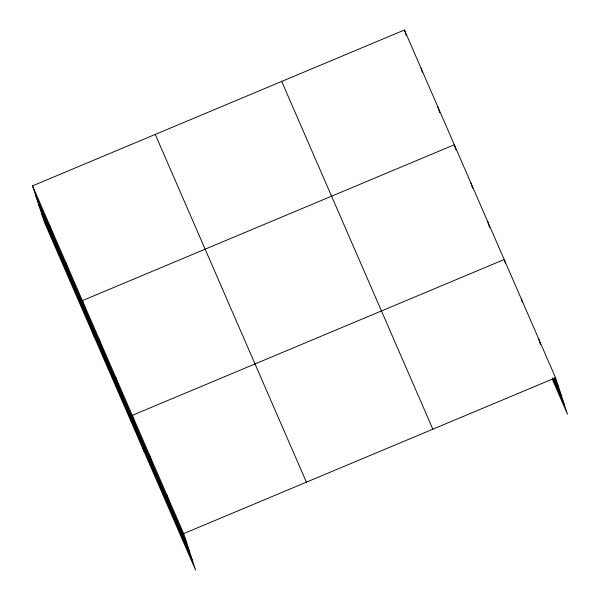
<?xml version="1.0" encoding="UTF-8"?>
<svg xmlns="http://www.w3.org/2000/svg" width="600" height="600" viewBox="0 0 600 600"><rect width="100%" height="100%" fill="white"/><g stroke="black" fill="none" stroke-linecap="round" stroke-linejoin="round"><path stroke-width="0.9" d="M32.535 185.858L183.675 533.61L195.57 570L44.43 222.248L32.535 185.858L404.43 30L555.57 377.752L567.465 414.143L552.202 379.013M183.675 533.61L555.57 377.752M554.632 377.993L558.735 387.42M553.793 378.248L561.615 396.24M552.668 377.91L564.585 405.322M281.707 81.435L432.847 429.188M155.257 134.422L306.397 482.183M35.693 195.517L186.833 543.278M38.572 204.337L189.712 552.09M41.543 213.428L192.683 561.18M538.447 338.34L540.457 344.49M521.317 298.935L522.465 302.445M505.335 263.032L504.188 259.522L132.285 415.373L144.18 451.763M487.56 221.265L489.57 227.415M470.933 183.015L472.658 188.28M456.03 150.03L454.312 144.757L82.41 300.615L94.305 337.005M437.685 106.507L439.695 112.657M421.058 68.25L422.498 72.645M404.43 30L406.155 35.273M166.545 494.197L169.703 503.865M149.415 454.785L152.572 464.452M115.657 377.123L118.815 386.783M99.038 338.865L102.195 348.532M65.782 262.365L68.94 272.025M49.155 224.108L52.32 233.767"/></g></svg>
